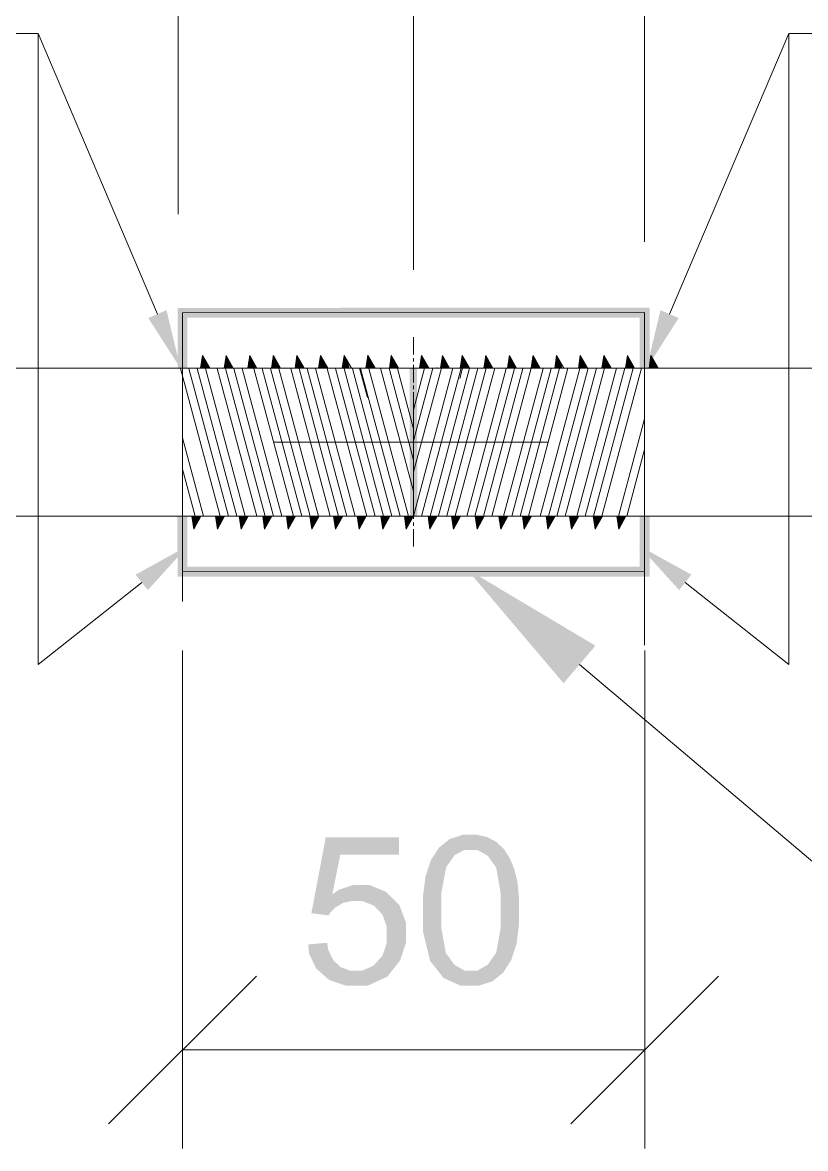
# Model space of a CAD drawing. Header units: millimetres. Extents: x 2 to 579, y 1 to 405.
# Drawn here: x 229.93 to 237.08, y 82.39 to 92.68 of the extents above; entities that cross this region are included whole.
import ezdxf

# ---------------------------------------------------------------- set-up
doc = ezdxf.new("R2010")
doc.units = ezdxf.units.MM
doc.linetypes.add('XKITLINE00', pattern=[0])
doc.layers.add('LinkedObject', color=7, linetype='Continuous', lineweight=0)

# ---------------------------------------------------------------- blocks, each defined once
blk = doc.blocks.new('*A4')
at = {"layer": 'LinkedObject'}
for color, points in [(6, [(231.079, 89.98), (231.245, 90.051), (231.373, 89.519)]), (4, [(235.656, 90.074), (231.436, 89.982), (231.346, 90.072)]), (4, [(231.346, 90.072), (231.436, 89.52), (231.346, 89.52)]), (4, [(231.436, 89.982), (231.436, 89.52), (231.346, 90.072)]), (4, [(235.566, 89.984), (231.436, 89.982), (235.656, 90.074)]), (4, [(235.656, 89.52), (235.566, 89.984), (235.656, 90.074)]), (6, [(235.756, 90.051), (235.922, 89.98), (235.628, 89.518)]), (4, [(235.566, 89.52), (235.566, 89.984), (235.656, 89.52)]), (4, [(233.465, 89.52), (233.535, 88.171), (233.468, 88.17)]), (4, [(233.533, 89.52), (233.535, 88.171), (233.465, 89.52)]), (4, [(231.435, 88.171), (231.436, 87.708), (231.345, 88.17)]), (4, [(231.345, 88.17), (231.436, 87.708), (231.346, 87.618)]), (4, [(235.656, 87.617), (235.566, 88.17), (235.656, 88.17)]), (4, [(235.566, 87.707), (235.566, 88.17), (235.656, 87.617)]), (6, [(231.075, 87.494), (230.963, 87.635), (231.442, 87.9)]), (6, [(236.038, 87.635), (235.926, 87.494), (235.559, 87.9)]), (4, [(231.436, 87.708), (235.566, 87.707), (231.346, 87.618)]), (4, [(231.346, 87.618), (235.566, 87.707), (235.656, 87.617)]), (1, [(235.162, 86.986), (234.871, 86.643), (233.986, 87.687)]), (7, [(232.832, 85.077), (232.568, 84.542), (232.699, 85.235)]), (7, [(233.369, 85.077), (232.699, 85.235), (233.369, 85.235)]), (7, [(232.832, 85.077), (232.699, 85.235), (233.369, 85.077)]), (7, [(233.876, 85.073), (233.733, 85.141), (233.782, 85.18)]), (7, [(233.83, 85.219), (233.967, 85.121), (233.782, 85.18)]), (7, [(233.782, 85.18), (233.967, 85.121), (233.876, 85.073)]), (7, [(233.952, 85.259), (233.967, 85.121), (233.83, 85.219)]), (7, [(234.026, 85.259), (233.967, 85.121), (233.952, 85.259)]), (7, [(233.967, 85.121), (234.026, 85.259), (234.024, 85.121)]), (7, [(234.026, 85.259), (234.082, 85.121), (234.024, 85.121)]), (7, [(234.175, 85.237), (234.026, 85.259), (234.08, 85.259)]), (7, [(234.216, 85.215), (234.026, 85.259), (234.175, 85.237)]), (7, [(234.179, 85.066), (234.026, 85.259), (234.216, 85.215)]), (7, [(234.082, 85.121), (234.026, 85.259), (234.179, 85.066)]), (7, [(234.216, 85.215), (234.218, 85.012), (234.179, 85.066)]), (7, [(234.257, 85.193), (234.218, 85.012), (234.216, 85.215)]), (7, [(234.325, 85.13), (234.218, 85.012), (234.257, 85.193)]), (7, [(232.759, 84.714), (232.568, 84.542), (232.832, 85.077)]), (7, [(233.733, 85.141), (233.842, 85.025), (233.66, 85.028)]), (7, [(233.842, 85.025), (233.733, 85.141), (233.876, 85.073)]), (7, [(234.351, 85.089), (234.218, 85.012), (234.325, 85.13)]), (7, [(234.351, 85.089), (234.256, 84.957), (234.218, 85.012)]), (7, [(234.378, 85.048), (234.256, 84.957), (234.351, 85.089)]), (7, [(233.66, 85.028), (233.842, 85.025), (233.635, 84.955)]), (7, [(233.635, 84.955), (233.842, 85.025), (233.799, 84.963)]), (7, [(234.42, 84.947), (234.256, 84.957), (234.378, 85.048)]), (7, [(233.799, 84.963), (233.586, 84.689), (233.635, 84.955)]), (7, [(233.756, 84.735), (233.586, 84.689), (233.799, 84.963)]), (7, [(233.635, 84.955), (233.586, 84.689), (233.611, 84.882)]), (7, [(234.435, 84.888), (234.295, 84.736), (234.256, 84.957)]), (7, [(234.435, 84.888), (234.256, 84.957), (234.42, 84.947)]), (7, [(234.45, 84.829), (234.295, 84.736), (234.435, 84.888)]), (7, [(232.947, 84.799), (232.759, 84.714), (232.819, 84.756)]), (7, [(232.929, 84.653), (232.759, 84.714), (232.947, 84.799)]), (7, [(232.929, 84.653), (232.947, 84.799), (232.969, 84.653)]), (7, [(232.969, 84.653), (232.947, 84.799), (233.034, 84.653)]), (7, [(233.013, 84.799), (233.034, 84.653), (232.947, 84.799)]), (7, [(233.25, 84.737), (233.013, 84.799), (233.102, 84.799)]), (7, [(233.138, 84.612), (233.013, 84.799), (233.25, 84.737)]), (7, [(233.034, 84.653), (233.013, 84.799), (233.138, 84.612)]), (7, [(234.465, 84.67), (234.295, 84.736), (234.45, 84.829)]), (7, [(232.568, 84.542), (232.759, 84.714), (232.856, 84.635)]), (7, [(232.856, 84.635), (232.759, 84.714), (232.929, 84.653)]), (7, [(233.138, 84.612), (233.25, 84.737), (233.178, 84.571)]), (7, [(233.178, 84.571), (233.25, 84.737), (233.217, 84.53)]), (7, [(233.311, 84.676), (233.217, 84.53), (233.25, 84.737)]), (7, [(233.217, 84.53), (233.311, 84.676), (233.257, 84.418)]), (7, [(233.257, 84.418), (233.311, 84.676), (233.432, 84.457)]), (7, [(233.432, 84.457), (233.311, 84.676), (233.372, 84.615)]), (7, [(233.586, 84.569), (233.756, 84.735), (233.756, 84.569)]), (7, [(233.586, 84.689), (233.756, 84.735), (233.586, 84.569)]), (7, [(234.465, 84.67), (234.295, 84.569), (234.295, 84.736)]), (7, [(234.465, 84.569), (234.295, 84.569), (234.465, 84.67)]), (7, [(232.824, 84.616), (232.568, 84.542), (232.856, 84.635)]), (7, [(232.792, 84.598), (232.568, 84.542), (232.824, 84.616)]), (7, [(232.742, 84.551), (232.568, 84.542), (232.792, 84.598)]), (7, [(233.756, 84.569), (233.586, 84.379), (233.586, 84.569)]), (7, [(233.756, 84.403), (233.586, 84.379), (233.756, 84.569)]), (7, [(234.465, 84.569), (234.295, 84.403), (234.295, 84.569)]), (7, [(234.465, 84.45), (234.295, 84.403), (234.465, 84.569)]), (7, [(232.568, 84.542), (232.742, 84.551), (232.724, 84.522)]), (7, [(233.257, 84.418), (233.432, 84.457), (233.257, 84.347)]), (7, [(233.257, 84.347), (233.432, 84.457), (233.257, 84.272)]), (7, [(233.432, 84.361), (233.257, 84.272), (233.432, 84.457)]), (7, [(233.216, 84.152), (233.432, 84.361), (233.326, 84.044)]), (7, [(233.257, 84.272), (233.432, 84.361), (233.216, 84.152)]), (7, [(233.326, 84.044), (233.432, 84.361), (233.379, 84.111)]), (7, [(233.379, 84.111), (233.432, 84.361), (233.432, 84.27)]), (7, [(233.756, 84.403), (233.72, 84.02), (233.586, 84.379)]), (7, [(233.586, 84.379), (233.72, 84.02), (233.653, 84.104)]), (7, [(233.795, 84.181), (233.72, 84.02), (233.756, 84.403)]), (7, [(234.256, 84.182), (234.465, 84.45), (234.416, 84.185)]), (7, [(234.295, 84.403), (234.465, 84.45), (234.256, 84.182)]), (7, [(234.416, 84.185), (234.465, 84.45), (234.441, 84.259)]), (7, [(232.722, 84.208), (232.539, 84.257), (232.713, 84.272)]), (7, [(232.539, 84.257), (232.672, 83.984), (232.547, 84.172)]), (7, [(232.722, 84.208), (232.672, 83.984), (232.539, 84.257)]), (7, [(232.547, 84.172), (232.672, 83.984), (232.613, 84.035)]), (7, [(232.767, 84.113), (232.672, 83.984), (232.722, 84.208)]), (7, [(233.216, 84.152), (233.326, 84.044), (233.175, 84.107)]), (7, [(233.72, 84.02), (233.795, 84.181), (233.834, 84.127)]), (7, [(234.416, 84.185), (234.217, 84.127), (234.256, 84.182)]), (7, [(234.392, 84.112), (234.217, 84.127), (234.416, 84.185)]), (7, [(232.672, 83.984), (232.767, 84.113), (232.73, 83.932)]), (7, [(232.802, 84.081), (232.73, 83.932), (232.767, 84.113)]), (7, [(232.837, 84.049), (232.73, 83.932), (232.802, 84.081)]), (7, [(232.837, 84.049), (232.972, 83.881), (232.73, 83.932)]), (7, [(232.922, 84.017), (232.972, 83.881), (232.837, 84.049)]), (7, [(232.972, 83.881), (233.326, 84.044), (233.084, 83.881)]), (7, [(233.032, 84.017), (233.326, 84.044), (232.972, 83.881)]), (7, [(233.134, 84.062), (233.326, 84.044), (233.032, 84.017)]), (7, [(233.084, 83.881), (233.326, 84.044), (233.261, 83.962)]), (7, [(233.175, 84.107), (233.326, 84.044), (233.134, 84.062)]), (7, [(233.873, 84.072), (233.72, 84.02), (233.834, 84.127)]), (7, [(233.873, 84.072), (234.026, 83.881), (233.72, 84.02)]), (7, [(233.969, 84.017), (234.026, 83.881), (233.873, 84.072)]), (7, [(234.271, 83.96), (234.083, 84.017), (234.179, 84.072)]), (7, [(234.217, 84.127), (234.319, 83.999), (234.179, 84.072)]), (7, [(234.179, 84.072), (234.319, 83.999), (234.271, 83.96)]), (7, [(234.319, 83.999), (234.217, 84.127), (234.392, 84.112)]), (7, [(232.972, 84.017), (232.972, 83.881), (232.922, 84.017)]), (7, [(233.032, 84.017), (232.972, 83.881), (232.972, 84.017)]), (7, [(233.72, 84.02), (234.026, 83.881), (233.775, 83.95)]), (7, [(233.775, 83.95), (234.026, 83.881), (233.928, 83.881)]), (7, [(234.026, 83.881), (233.969, 84.017), (234.026, 84.017)]), (7, [(234.026, 83.881), (234.083, 84.017), (234.1, 83.881)]), (7, [(234.083, 84.017), (234.026, 83.881), (234.026, 84.017)]), (7, [(234.222, 83.92), (234.083, 84.017), (234.271, 83.96)]), (7, [(234.1, 83.881), (234.083, 84.017), (234.222, 83.92)]), (7, [(232.73, 83.932), (232.972, 83.881), (232.88, 83.881)])]:
    blk.add_hatch(color=color, dxfattribs=at).paths.add_polyline_path(points, flags=17)
at = {"layer": 'LinkedObject', "color": 6, "linetype": 'XKITLINE00', "lineweight": 0}
for p, q in [((231.351, 90.927), (231.351, 99.607)), ((233.501, 90.42), (233.501, 99.607)), ((233.501, 90.704), (233.501, 99.607)), ((235.611, 90.675), (235.611, 99.607)), ((230.073, 92.579), (225.077, 92.579)), ((231.162, 90.015), (230.073, 92.579)), ((230.073, 86.814), (230.073, 92.579)), ((235.839, 90.015), (236.929, 92.578)), ((236.928, 86.813), (236.929, 92.578)), ((236.929, 92.578), (241.924, 92.578)), ((232.228, 88.845), (234.728, 88.845)), ((231.019, 87.564), (230.073, 86.814)), ((235.982, 87.564), (236.928, 86.813)), ((231.392, 86.941), (231.392, 82.393)), ((235.612, 86.942), (235.612, 82.393)), ((232.067, 83.968), (230.717, 82.618)), ((234.937, 82.618), (236.287, 83.968)), ((231.392, 83.293), (235.612, 83.293))]:
    blk.add_line(p, q, dxfattribs=at)
at = {"layer": 'LinkedObject', "color": 7, "linetype": 'XKITLINE00', "lineweight": 0}
for p, q in [((231.351, 90.027), (231.351, 90.027)), ((233.501, 89.804), (233.501, 89.804)), ((235.611, 89.775), (235.611, 89.775)), ((218.935, 89.52), (248.069, 89.52)), ((233.501, 89.52), (233.501, 89.52)), ((248.069, 88.17), (218.935, 88.17)), ((231.392, 87.841), (231.392, 87.841)), ((235.612, 87.842), (235.612, 87.842)), ((235.612, 83.293), (235.612, 83.293))]:
    blk.add_line(p, q, dxfattribs=at)
at = {"layer": 'LinkedObject', "color": 4, "linetype": 'XKITLINE00', "lineweight": 0}
for p, q in [((231.391, 90.027), (235.611, 90.029)), ((231.391, 89.52), (231.391, 90.027)), ((235.611, 89.52), (235.611, 90.029)), ((235.611, 90.029), (235.611, 86.992)), ((231.391, 89.88), (231.391, 87.391)), ((233.501, 89.143), (233.501, 88.17)), ((231.391, 88.17), (231.391, 87.663)), ((235.611, 88.171), (235.611, 87.662)), ((231.391, 87.663), (235.611, 87.662))]:
    blk.add_line(p, q, dxfattribs=at)
at = {"layer": 'LinkedObject', "color": 9, "linetype": 'XKITLINE00', "lineweight": 0}
for p, q in [((233.501, 89.645), (233.501, 89.804)), ((233.501, 89.582), (233.501, 89.613)), ((233.501, 89.395), (233.501, 89.551)), ((233.501, 89.392), (233.501, 89.52)), ((233.501, 89.332), (233.501, 89.363)), ((233.501, 89.33), (233.501, 89.361)), ((233.501, 89.145), (233.501, 89.301)), ((233.501, 89.142), (233.501, 89.299)), ((233.501, 89.082), (233.501, 89.113)), ((233.501, 89.08), (233.501, 89.111)), ((233.501, 88.895), (233.501, 89.051)), ((233.501, 88.892), (233.501, 89.049)), ((233.501, 88.832), (233.501, 88.863)), ((233.501, 88.83), (233.501, 88.861)), ((233.501, 88.645), (233.501, 88.801)), ((233.501, 88.642), (233.501, 88.799)), ((233.501, 88.582), (233.501, 88.613)), ((233.501, 88.58), (233.501, 88.611)), ((233.501, 88.395), (233.501, 88.551)), ((233.501, 88.392), (233.501, 88.549)), ((233.501, 88.332), (233.501, 88.363)), ((233.501, 88.33), (233.501, 88.361)), ((233.501, 88.145), (233.501, 88.301)), ((233.501, 88.17), (233.501, 88.299)), ((233.501, 88.082), (233.501, 88.113)), ((233.501, 87.891), (233.501, 88.051))]:
    blk.add_line(p, q, dxfattribs=at)
at = {"layer": 'LinkedObject', "color": 1, "linetype": 'XKITLINE00', "lineweight": 0}
for p, q in [((231.574, 89.638), (231.557, 89.52)), ((231.569, 89.607), (231.593, 89.52)), ((231.571, 89.615), (231.596, 89.52)), ((231.573, 89.629), (231.602, 89.52)), ((231.64, 89.52), (231.574, 89.638)), ((231.574, 89.636), (231.605, 89.52)), ((231.584, 89.62), (231.611, 89.52)), ((231.59, 89.61), (231.614, 89.52)), ((231.79, 89.638), (231.772, 89.52)), ((231.785, 89.608), (231.809, 89.52)), ((231.786, 89.615), (231.812, 89.52)), ((231.788, 89.629), (231.818, 89.52)), ((231.789, 89.637), (231.821, 89.52)), ((231.855, 89.52), (231.79, 89.638)), ((231.8, 89.62), (231.827, 89.52)), ((231.806, 89.609), (231.83, 89.52)), ((232.005, 89.638), (231.988, 89.52)), ((232.001, 89.608), (232.024, 89.52)), ((232.002, 89.615), (232.027, 89.52)), ((232.004, 89.63), (232.033, 89.52)), ((232.071, 89.52), (232.005, 89.638)), ((232.005, 89.637), (232.036, 89.52)), ((232.016, 89.619), (232.042, 89.52)), ((232.021, 89.609), (232.045, 89.52)), ((232.221, 89.638), (232.203, 89.52)), ((232.216, 89.608), (232.24, 89.52)), ((232.217, 89.615), (232.243, 89.52)), ((232.219, 89.63), (232.249, 89.52)), ((232.22, 89.637), (232.252, 89.52)), ((232.286, 89.52), (232.221, 89.638)), ((232.231, 89.619), (232.258, 89.52)), ((232.237, 89.608), (232.261, 89.52)), ((232.436, 89.638), (232.419, 89.52)), ((232.432, 89.609), (232.456, 89.52)), ((232.433, 89.616), (232.459, 89.52)), ((232.435, 89.63), (232.465, 89.52)), ((232.436, 89.638), (232.468, 89.52)), ((232.502, 89.52), (232.436, 89.638)), ((232.447, 89.618), (232.474, 89.52)), ((232.453, 89.608), (232.477, 89.52)), ((232.652, 89.638), (232.634, 89.52)), ((232.647, 89.609), (232.671, 89.52)), ((232.648, 89.616), (232.674, 89.52)), ((232.651, 89.631), (232.68, 89.52)), ((232.652, 89.638), (232.683, 89.52)), ((232.717, 89.52), (232.652, 89.638)), ((232.663, 89.618), (232.689, 89.52)), ((232.669, 89.607), (232.692, 89.52)), ((232.867, 89.638), (232.85, 89.52)), ((232.863, 89.609), (232.887, 89.52)), ((232.864, 89.616), (232.89, 89.52)), ((232.866, 89.631), (232.896, 89.52)), ((232.867, 89.638), (232.899, 89.52)), ((232.933, 89.52), (232.867, 89.638)), ((232.879, 89.617), (232.905, 89.52)), ((232.885, 89.607), (232.908, 89.52)), ((233.083, 89.638), (233.066, 89.52)), ((233.078, 89.607), (233.101, 89.52)), ((233.079, 89.614), (233.104, 89.52)), ((233.081, 89.628), (233.11, 89.52)), ((233.082, 89.636), (233.113, 89.52)), ((233.149, 89.52), (233.083, 89.638)), ((233.092, 89.621), (233.119, 89.52)), ((233.098, 89.61), (233.122, 89.52)), ((233.298, 89.638), (233.281, 89.52)), ((233.294, 89.607), (233.317, 89.52)), ((233.295, 89.614), (233.32, 89.52)), ((233.297, 89.629), (233.326, 89.52)), ((233.364, 89.52), (233.298, 89.638)), ((233.298, 89.636), (233.329, 89.52)), ((233.308, 89.62), (233.335, 89.52)), ((233.314, 89.61), (233.338, 89.52)), ((233.573, 89.638), (233.556, 89.52)), ((233.568, 89.607), (233.592, 89.52)), ((233.569, 89.615), (233.595, 89.52)), ((233.571, 89.629), (233.601, 89.52)), ((233.639, 89.52), (233.573, 89.638)), ((233.573, 89.636), (233.604, 89.52)), ((233.583, 89.62), (233.61, 89.52)), ((233.589, 89.61), (233.613, 89.52)), ((233.764, 89.638), (233.747, 89.52)), ((233.759, 89.608), (233.783, 89.52)), ((233.761, 89.615), (233.786, 89.52)), ((233.763, 89.629), (233.792, 89.52)), ((233.83, 89.52), (233.764, 89.638)), ((233.764, 89.637), (233.795, 89.52)), ((233.774, 89.62), (233.801, 89.52)), ((233.78, 89.609), (233.804, 89.52)), ((233.945, 89.638), (233.928, 89.52)), ((233.941, 89.608), (233.964, 89.52)), ((233.942, 89.615), (233.967, 89.52)), ((233.944, 89.63), (233.973, 89.52)), ((234.011, 89.52), (233.945, 89.638)), ((233.945, 89.637), (233.976, 89.52)), ((233.956, 89.619), (233.982, 89.52)), ((233.961, 89.609), (233.985, 89.52)), ((234.161, 89.638), (234.143, 89.52)), ((234.156, 89.608), (234.18, 89.52)), ((234.157, 89.615), (234.183, 89.52)), ((234.159, 89.63), (234.189, 89.52)), ((234.16, 89.637), (234.192, 89.52)), ((234.226, 89.52), (234.161, 89.638)), ((234.171, 89.619), (234.198, 89.52)), ((234.177, 89.608), (234.201, 89.52)), ((234.376, 89.638), (234.359, 89.52)), ((234.372, 89.609), (234.396, 89.52)), ((234.373, 89.616), (234.399, 89.52)), ((234.375, 89.63), (234.405, 89.52)), ((234.442, 89.52), (234.376, 89.638)), ((234.376, 89.637), (234.408, 89.52)), ((234.387, 89.618), (234.413, 89.52)), ((234.393, 89.608), (234.416, 89.52)), ((234.592, 89.638), (234.574, 89.52)), ((234.587, 89.609), (234.611, 89.52)), ((234.588, 89.616), (234.614, 89.52)), ((234.591, 89.631), (234.62, 89.52)), ((234.592, 89.638), (234.623, 89.52)), ((234.657, 89.52), (234.592, 89.638)), ((234.603, 89.618), (234.629, 89.52)), ((234.609, 89.607), (234.632, 89.52)), ((234.807, 89.638), (234.79, 89.52)), ((234.803, 89.609), (234.827, 89.52)), ((234.804, 89.616), (234.83, 89.52)), ((234.806, 89.631), (234.836, 89.52)), ((234.807, 89.638), (234.839, 89.52)), ((234.873, 89.52), (234.807, 89.638)), ((234.819, 89.617), (234.845, 89.52)), ((234.825, 89.607), (234.848, 89.52)), ((235.023, 89.638), (235.006, 89.52)), ((235.018, 89.607), (235.041, 89.52)), ((235.019, 89.614), (235.044, 89.52)), ((235.021, 89.628), (235.05, 89.52)), ((235.022, 89.636), (235.053, 89.52)), ((235.089, 89.52), (235.023, 89.638)), ((235.032, 89.621), (235.059, 89.52)), ((235.038, 89.611), (235.062, 89.52)), ((235.238, 89.638), (235.221, 89.52)), ((235.234, 89.607), (235.257, 89.52)), ((235.235, 89.614), (235.26, 89.52)), ((235.237, 89.629), (235.266, 89.52)), ((235.304, 89.52), (235.238, 89.638)), ((235.238, 89.636), (235.269, 89.52)), ((235.248, 89.62), (235.275, 89.52)), ((235.254, 89.61), (235.278, 89.52)), ((235.454, 89.638), (235.437, 89.52)), ((235.449, 89.607), (235.473, 89.52)), ((235.45, 89.615), (235.476, 89.52)), ((235.453, 89.629), (235.482, 89.52)), ((235.52, 89.52), (235.454, 89.638)), ((235.454, 89.636), (235.485, 89.52)), ((235.464, 89.62), (235.491, 89.52)), ((235.47, 89.61), (235.494, 89.52)), ((235.669, 89.638), (235.652, 89.52)), ((235.665, 89.608), (235.688, 89.52)), ((235.666, 89.615), (235.691, 89.52)), ((235.668, 89.629), (235.697, 89.52)), ((235.735, 89.52), (235.669, 89.638)), ((235.669, 89.637), (235.7, 89.52)), ((235.68, 89.62), (235.706, 89.52)), ((235.686, 89.609), (235.709, 89.52)), ((231.373, 89.519), (231.735, 88.169)), ((231.449, 89.519), (231.811, 88.169)), ((231.526, 89.518), (231.887, 88.169)), ((231.557, 89.52), (231.557, 89.52)), ((231.558, 89.528), (231.56, 89.52)), ((231.56, 89.542), (231.566, 89.52)), ((231.561, 89.549), (231.569, 89.52)), ((231.563, 89.564), (231.575, 89.52)), ((231.564, 89.571), (231.578, 89.52)), ((231.566, 89.586), (231.584, 89.52)), ((231.567, 89.593), (231.587, 89.52)), ((231.601, 89.589), (231.62, 89.52)), ((231.602, 89.518), (231.963, 88.169)), ((231.607, 89.579), (231.623, 89.52)), ((231.619, 89.558), (231.629, 89.52)), ((231.624, 89.547), (231.632, 89.52)), ((231.636, 89.527), (231.638, 89.52)), ((231.708, 89.519), (232.07, 88.169)), ((231.772, 89.521), (231.773, 89.52)), ((231.773, 89.528), (231.776, 89.52)), ((231.776, 89.542), (231.782, 89.52)), ((231.777, 89.55), (231.785, 89.52)), ((231.779, 89.564), (231.791, 89.52)), ((231.78, 89.571), (231.794, 89.52)), ((231.782, 89.586), (231.8, 89.52)), ((231.783, 89.593), (231.803, 89.52)), ((231.785, 89.518), (232.146, 88.169)), ((231.817, 89.588), (231.835, 89.52)), ((231.823, 89.578), (231.838, 89.52)), ((231.834, 89.557), (231.844, 89.52)), ((231.84, 89.547), (231.847, 89.52)), ((231.852, 89.526), (231.853, 89.52)), ((231.861, 89.518), (232.222, 88.169)), ((231.937, 89.518), (232.298, 88.168)), ((231.988, 89.521), (231.988, 89.52)), ((231.989, 89.528), (231.991, 89.52)), ((231.991, 89.543), (231.997, 89.52)), ((231.992, 89.55), (232, 89.52)), ((231.994, 89.564), (232.006, 89.52)), ((231.995, 89.572), (232.009, 89.52)), ((231.997, 89.586), (232.015, 89.52)), ((231.999, 89.593), (232.018, 89.52)), ((232.033, 89.588), (232.051, 89.52)), ((232.039, 89.578), (232.054, 89.52)), ((232.044, 89.518), (232.405, 88.169)), ((232.05, 89.557), (232.06, 89.52)), ((232.056, 89.547), (232.063, 89.52)), ((232.068, 89.526), (232.069, 89.52)), ((232.12, 89.518), (232.481, 88.169)), ((232.196, 89.518), (232.557, 88.168)), ((232.204, 89.521), (232.204, 89.52)), ((232.205, 89.529), (232.207, 89.52)), ((232.207, 89.543), (232.213, 89.52)), ((232.208, 89.55), (232.216, 89.52)), ((232.21, 89.565), (232.222, 89.52)), ((232.211, 89.572), (232.225, 89.52)), ((232.213, 89.587), (232.231, 89.52)), ((232.214, 89.594), (232.234, 89.52)), ((232.249, 89.588), (232.267, 89.52)), ((232.255, 89.577), (232.27, 89.52)), ((232.266, 89.557), (232.276, 89.52)), ((232.272, 89.546), (232.279, 89.52)), ((232.272, 89.518), (232.634, 88.168)), ((232.283, 89.525), (232.285, 89.52)), ((232.379, 89.518), (232.74, 88.169)), ((232.419, 89.522), (232.42, 89.52)), ((232.42, 89.529), (232.423, 89.52)), ((232.422, 89.543), (232.429, 89.52)), ((232.423, 89.551), (232.432, 89.52)), ((232.426, 89.565), (232.438, 89.52)), ((232.427, 89.572), (232.441, 89.52)), ((232.429, 89.587), (232.447, 89.52)), ((232.43, 89.594), (232.45, 89.52)), ((232.455, 89.518), (232.816, 88.168)), ((232.465, 89.587), (232.483, 89.52)), ((232.47, 89.577), (232.486, 89.52)), ((232.482, 89.556), (232.492, 89.52)), ((232.488, 89.546), (232.495, 89.52)), ((232.499, 89.525), (232.501, 89.52)), ((232.531, 89.518), (232.893, 88.168)), ((232.607, 89.517), (232.969, 88.168)), ((232.635, 89.522), (232.635, 89.52)), ((232.636, 89.529), (232.638, 89.52)), ((232.638, 89.544), (232.644, 89.52)), ((232.639, 89.551), (232.647, 89.52)), ((232.641, 89.565), (232.653, 89.52)), ((232.642, 89.573), (232.656, 89.52)), ((232.644, 89.587), (232.662, 89.52)), ((232.645, 89.594), (232.665, 89.52)), ((232.68, 89.587), (232.698, 89.52)), ((232.686, 89.576), (232.701, 89.52)), ((232.698, 89.556), (232.707, 89.52)), ((232.703, 89.545), (232.71, 89.52)), ((232.713, 89.519), (233.075, 88.17)), ((232.715, 89.525), (232.716, 89.52)), ((232.789, 89.519), (233.151, 88.169)), ((232.85, 89.522), (232.851, 89.52)), ((232.851, 89.53), (232.854, 89.52)), ((232.854, 89.544), (232.86, 89.52)), ((232.855, 89.551), (232.863, 89.52)), ((232.857, 89.566), (232.869, 89.52)), ((232.858, 89.573), (232.872, 89.52)), ((232.86, 89.587), (232.878, 89.52)), ((232.861, 89.595), (232.881, 89.52)), ((232.866, 89.519), (233.227, 88.169)), ((232.896, 89.586), (232.914, 89.52)), ((232.942, 89.519), (233.303, 88.169)), ((233.008, 89.52), (233.079, 89.252)), ((233.018, 89.518), (233.38, 88.169)), ((233.067, 89.527), (233.069, 89.52)), ((233.069, 89.542), (233.075, 89.52)), ((233.07, 89.549), (233.078, 89.52)), ((233.072, 89.563), (233.083, 89.52)), ((233.073, 89.57), (233.086, 89.52)), ((233.075, 89.585), (233.092, 89.52)), ((233.076, 89.592), (233.095, 89.52)), ((233.094, 89.518), (233.456, 88.169)), ((233.11, 89.59), (233.128, 89.52)), ((233.116, 89.579), (233.131, 89.52)), ((233.127, 89.559), (233.137, 89.52)), ((233.133, 89.548), (233.14, 89.52)), ((233.144, 89.528), (233.146, 89.52)), ((233.2, 89.52), (233.501, 88.398)), ((233.277, 89.52), (233.501, 88.682)), ((233.281, 89.52), (233.281, 89.52)), ((233.282, 89.527), (233.284, 89.52)), ((233.284, 89.542), (233.29, 89.52)), ((233.285, 89.549), (233.293, 89.52)), ((233.288, 89.564), (233.299, 89.52)), ((233.289, 89.571), (233.302, 89.52)), ((233.291, 89.585), (233.308, 89.52)), ((233.292, 89.592), (233.311, 89.52)), ((233.326, 89.589), (233.344, 89.52)), ((233.331, 89.579), (233.347, 89.52)), ((233.343, 89.558), (233.353, 89.52)), ((233.349, 89.548), (233.356, 89.52)), ((233.353, 89.519), (233.501, 88.966)), ((233.36, 89.527), (233.362, 89.52)), ((233.497, 89.52), (233.497, 89.52)), ((233.861, 89.52), (233.499, 88.17)), ((233.5, 89.52), (233.5, 89.52)), ((233.755, 89.521), (233.501, 88.575)), ((233.678, 89.521), (233.501, 88.859)), ((233.602, 89.521), (233.501, 89.142)), ((233.558, 89.542), (233.564, 89.52)), ((233.56, 89.549), (233.568, 89.52)), ((233.562, 89.564), (233.574, 89.52)), ((233.563, 89.571), (233.577, 89.52)), ((233.564, 89.547), (233.572, 89.52)), ((233.565, 89.586), (233.583, 89.52)), ((233.566, 89.593), (233.586, 89.52)), ((233.937, 89.52), (233.575, 88.17)), ((233.576, 89.527), (233.578, 89.52)), ((233.6, 89.589), (233.619, 89.52)), ((233.606, 89.579), (233.622, 89.52)), ((233.618, 89.558), (233.628, 89.52)), ((234.013, 89.52), (233.652, 88.17)), ((233.712, 89.521), (233.713, 89.52)), ((233.713, 89.528), (233.716, 89.52)), ((234.089, 89.52), (233.728, 88.171)), ((233.75, 89.542), (233.756, 89.52)), ((233.751, 89.55), (233.759, 89.52)), ((233.753, 89.564), (233.765, 89.52)), ((233.754, 89.571), (233.768, 89.52)), ((233.756, 89.586), (233.774, 89.52)), ((233.757, 89.593), (233.777, 89.52)), ((233.792, 89.588), (233.81, 89.52)), ((233.792, 89.526), (233.793, 89.52)), ((233.797, 89.578), (233.813, 89.52)), ((234.165, 89.52), (233.804, 88.171)), ((233.809, 89.557), (233.819, 89.52)), ((233.815, 89.547), (233.822, 89.52)), ((234.242, 89.521), (233.88, 88.171)), ((233.948, 89.52), (233.923, 89.426)), ((233.928, 89.521), (233.928, 89.52)), ((233.929, 89.528), (233.931, 89.52)), ((233.931, 89.543), (233.937, 89.52)), ((233.932, 89.55), (233.94, 89.52)), ((233.934, 89.564), (233.946, 89.52)), ((233.935, 89.572), (233.949, 89.52)), ((233.937, 89.586), (233.955, 89.52)), ((233.939, 89.593), (233.958, 89.52)), ((233.973, 89.588), (233.991, 89.52)), ((233.979, 89.578), (233.994, 89.52)), ((234.348, 89.519), (233.986, 88.169)), ((233.99, 89.557), (234, 89.52)), ((233.996, 89.547), (234.003, 89.52)), ((234.008, 89.526), (234.009, 89.52)), ((234.424, 89.519), (234.062, 88.17)), ((234.5, 89.519), (234.139, 88.17)), ((234.144, 89.521), (234.144, 89.52)), ((234.145, 89.529), (234.147, 89.52)), ((234.147, 89.543), (234.153, 89.52)), ((234.148, 89.55), (234.156, 89.52)), ((234.15, 89.565), (234.162, 89.52)), ((234.151, 89.572), (234.165, 89.52)), ((234.153, 89.586), (234.171, 89.52)), ((234.154, 89.594), (234.174, 89.52)), ((234.189, 89.588), (234.207, 89.52)), ((234.194, 89.577), (234.21, 89.52)), ((234.206, 89.556), (234.216, 89.52)), ((234.212, 89.546), (234.219, 89.52)), ((234.576, 89.52), (234.215, 88.17)), ((234.223, 89.525), (234.225, 89.52)), ((234.683, 89.519), (234.321, 88.17)), ((234.359, 89.522), (234.36, 89.52)), ((234.36, 89.529), (234.363, 89.52)), ((234.362, 89.543), (234.369, 89.52)), ((234.363, 89.551), (234.372, 89.52)), ((234.365, 89.565), (234.378, 89.52)), ((234.367, 89.572), (234.381, 89.52)), ((234.369, 89.587), (234.387, 89.52)), ((234.37, 89.594), (234.39, 89.52)), ((234.759, 89.519), (234.397, 88.17)), ((234.404, 89.587), (234.422, 89.52)), ((234.41, 89.577), (234.425, 89.52)), ((234.422, 89.556), (234.431, 89.52)), ((234.428, 89.546), (234.434, 89.52)), ((234.439, 89.525), (234.44, 89.52)), ((234.835, 89.52), (234.474, 88.17)), ((234.911, 89.52), (234.55, 88.17)), ((234.575, 89.522), (234.575, 89.52)), ((234.576, 89.529), (234.578, 89.52)), ((234.578, 89.544), (234.584, 89.52)), ((234.579, 89.551), (234.587, 89.52)), ((234.581, 89.565), (234.593, 89.52)), ((234.582, 89.573), (234.596, 89.52)), ((234.584, 89.587), (234.602, 89.52)), ((234.585, 89.594), (234.605, 89.52)), ((234.62, 89.587), (234.638, 89.52)), ((234.626, 89.576), (234.641, 89.52)), ((234.638, 89.556), (234.647, 89.52)), ((234.643, 89.545), (234.65, 89.52)), ((234.655, 89.525), (234.656, 89.52)), ((235.018, 89.519), (234.656, 88.17)), ((234.79, 89.522), (234.791, 89.52)), ((234.791, 89.529), (234.794, 89.52)), ((234.793, 89.544), (234.8, 89.52)), ((234.795, 89.551), (234.803, 89.52)), ((234.797, 89.566), (234.809, 89.52)), ((234.798, 89.573), (234.812, 89.52)), ((234.8, 89.587), (234.818, 89.52)), ((234.801, 89.595), (234.821, 89.52)), ((235.17, 89.52), (234.809, 88.17)), ((234.836, 89.586), (234.854, 89.52)), ((235.246, 89.52), (234.885, 88.17)), ((235.353, 89.52), (234.992, 88.17)), ((235.007, 89.527), (235.008, 89.52)), ((235.009, 89.542), (235.014, 89.52)), ((235.01, 89.549), (235.017, 89.52)), ((235.012, 89.563), (235.023, 89.52)), ((235.013, 89.57), (235.026, 89.52)), ((235.015, 89.585), (235.032, 89.52)), ((235.016, 89.592), (235.035, 89.52)), ((235.05, 89.59), (235.068, 89.52)), ((235.055, 89.579), (235.071, 89.52)), ((235.067, 89.559), (235.077, 89.52)), ((235.429, 89.52), (235.068, 88.17)), ((235.073, 89.548), (235.08, 89.52)), ((235.084, 89.528), (235.086, 89.52)), ((235.505, 89.52), (235.144, 88.17)), ((235.582, 89.52), (235.22, 88.17)), ((235.221, 89.52), (235.221, 89.52)), ((235.222, 89.527), (235.224, 89.52)), ((235.224, 89.542), (235.23, 89.52)), ((235.225, 89.549), (235.233, 89.52)), ((235.227, 89.564), (235.239, 89.52)), ((235.229, 89.571), (235.242, 89.52)), ((235.231, 89.585), (235.248, 89.52)), ((235.232, 89.593), (235.251, 89.52)), ((235.265, 89.589), (235.284, 89.52)), ((235.271, 89.579), (235.287, 89.52)), ((235.283, 89.558), (235.293, 89.52)), ((235.289, 89.548), (235.296, 89.52)), ((235.3, 89.527), (235.302, 89.52)), ((235.437, 89.52), (235.437, 89.52)), ((235.438, 89.528), (235.44, 89.52)), ((235.44, 89.542), (235.446, 89.52)), ((235.441, 89.549), (235.449, 89.52)), ((235.443, 89.564), (235.455, 89.52)), ((235.444, 89.571), (235.458, 89.52)), ((235.446, 89.586), (235.464, 89.52)), ((235.447, 89.593), (235.467, 89.52)), ((235.481, 89.589), (235.5, 89.52)), ((235.487, 89.579), (235.503, 89.52)), ((235.499, 89.558), (235.509, 89.52)), ((235.504, 89.547), (235.512, 89.52)), ((235.516, 89.527), (235.518, 89.52)), ((235.652, 89.521), (235.652, 89.52)), ((235.653, 89.528), (235.655, 89.52)), ((235.655, 89.542), (235.661, 89.52)), ((235.657, 89.55), (235.664, 89.52)), ((235.659, 89.564), (235.67, 89.52)), ((235.66, 89.571), (235.673, 89.52)), ((235.662, 89.586), (235.679, 89.52)), ((235.663, 89.593), (235.682, 89.52)), ((235.697, 89.588), (235.715, 89.52)), ((235.703, 89.578), (235.718, 89.52)), ((235.714, 89.557), (235.724, 89.52)), ((235.72, 89.547), (235.727, 89.52)), ((235.732, 89.526), (235.733, 89.52)), ((235.611, 89.06), (235.372, 88.17)), ((231.391, 88.884), (231.583, 88.169)), ((235.611, 88.777), (235.448, 88.17)), ((231.391, 88.6), (231.507, 88.169)), ((231.495, 88.052), (231.477, 88.17)), ((231.479, 88.17), (231.505, 88.072)), ((231.482, 88.17), (231.507, 88.075)), ((231.488, 88.17), (231.511, 88.082)), ((231.491, 88.17), (231.513, 88.086)), ((231.56, 88.17), (231.495, 88.052)), ((231.497, 88.17), (231.517, 88.093)), ((231.5, 88.17), (231.519, 88.097)), ((231.506, 88.17), (231.523, 88.104)), ((231.509, 88.17), (231.525, 88.108)), ((231.515, 88.17), (231.53, 88.115)), ((231.518, 88.17), (231.532, 88.119)), ((231.524, 88.17), (231.536, 88.126)), ((231.527, 88.17), (231.538, 88.13)), ((231.533, 88.17), (231.542, 88.137)), ((231.536, 88.17), (231.544, 88.141)), ((231.542, 88.17), (231.548, 88.148)), ((231.545, 88.17), (231.55, 88.151)), ((231.551, 88.17), (231.554, 88.159)), ((231.554, 88.17), (231.556, 88.162)), ((231.56, 88.17), (231.56, 88.17)), ((231.71, 88.052), (231.693, 88.17)), ((231.694, 88.17), (231.721, 88.072)), ((231.697, 88.17), (231.723, 88.075)), ((231.703, 88.17), (231.727, 88.083)), ((231.706, 88.17), (231.729, 88.086)), ((231.776, 88.17), (231.71, 88.052)), ((231.712, 88.17), (231.733, 88.094)), ((231.715, 88.17), (231.735, 88.097)), ((231.721, 88.17), (231.739, 88.104)), ((231.724, 88.17), (231.741, 88.108)), ((231.73, 88.17), (231.745, 88.115)), ((231.733, 88.17), (231.747, 88.119)), ((231.739, 88.17), (231.751, 88.126)), ((231.742, 88.17), (231.753, 88.13)), ((231.748, 88.17), (231.757, 88.137)), ((231.751, 88.17), (231.759, 88.141)), ((231.757, 88.17), (231.763, 88.148)), ((231.76, 88.17), (231.765, 88.152)), ((231.766, 88.17), (231.769, 88.159)), ((231.769, 88.17), (231.771, 88.162)), ((231.775, 88.17), (231.775, 88.17)), ((231.926, 88.052), (231.908, 88.17)), ((231.91, 88.17), (231.937, 88.072)), ((231.913, 88.17), (231.939, 88.076)), ((231.919, 88.17), (231.943, 88.083)), ((231.922, 88.17), (231.945, 88.086)), ((231.991, 88.17), (231.926, 88.052)), ((231.928, 88.17), (231.949, 88.094)), ((231.931, 88.17), (231.951, 88.097)), ((231.937, 88.17), (231.955, 88.105)), ((231.94, 88.17), (231.957, 88.108)), ((231.946, 88.17), (231.961, 88.115)), ((231.949, 88.17), (231.963, 88.119)), ((231.955, 88.17), (231.967, 88.126)), ((231.958, 88.17), (231.969, 88.13)), ((231.964, 88.17), (231.973, 88.137)), ((231.967, 88.17), (231.975, 88.141)), ((231.973, 88.17), (231.979, 88.148)), ((231.976, 88.17), (231.981, 88.152)), ((231.982, 88.17), (231.985, 88.159)), ((231.985, 88.17), (231.987, 88.163)), ((231.991, 88.17), (231.991, 88.17)), ((232.141, 88.052), (232.124, 88.17)), ((232.126, 88.17), (232.152, 88.072)), ((232.129, 88.17), (232.154, 88.076)), ((232.135, 88.17), (232.158, 88.083)), ((232.138, 88.17), (232.16, 88.087)), ((232.207, 88.17), (232.141, 88.052)), ((232.144, 88.17), (232.164, 88.094)), ((232.147, 88.17), (232.166, 88.097)), ((232.153, 88.17), (232.17, 88.105)), ((232.156, 88.17), (232.172, 88.108)), ((232.162, 88.17), (232.176, 88.116)), ((232.165, 88.17), (232.178, 88.119)), ((232.171, 88.17), (232.182, 88.127)), ((232.174, 88.17), (232.185, 88.13)), ((232.18, 88.17), (232.189, 88.137)), ((232.183, 88.17), (232.191, 88.141)), ((232.189, 88.17), (232.195, 88.148)), ((232.192, 88.17), (232.197, 88.152)), ((232.198, 88.17), (232.201, 88.159)), ((232.201, 88.17), (232.203, 88.163)), ((232.207, 88.17), (232.207, 88.17)), ((232.357, 88.052), (232.34, 88.17)), ((232.341, 88.17), (232.368, 88.072)), ((232.344, 88.17), (232.37, 88.076)), ((232.35, 88.17), (232.374, 88.083)), ((232.353, 88.17), (232.376, 88.087)), ((232.423, 88.17), (232.357, 88.052)), ((232.359, 88.17), (232.38, 88.094)), ((232.362, 88.17), (232.382, 88.098)), ((232.368, 88.17), (232.386, 88.105)), ((232.371, 88.17), (232.388, 88.109)), ((232.377, 88.17), (232.392, 88.116)), ((232.38, 88.17), (232.394, 88.119)), ((232.386, 88.17), (232.398, 88.127)), ((232.389, 88.17), (232.4, 88.13)), ((232.395, 88.17), (232.404, 88.138)), ((232.398, 88.17), (232.406, 88.141)), ((232.404, 88.17), (232.41, 88.148)), ((232.407, 88.17), (232.412, 88.152)), ((232.413, 88.17), (232.416, 88.159)), ((232.416, 88.17), (232.418, 88.163)), ((232.422, 88.17), (232.422, 88.17)), ((232.572, 88.052), (232.555, 88.17)), ((232.557, 88.17), (232.583, 88.072)), ((232.56, 88.17), (232.585, 88.076)), ((232.566, 88.17), (232.589, 88.083)), ((232.569, 88.17), (232.591, 88.087)), ((232.638, 88.17), (232.572, 88.052)), ((232.575, 88.17), (232.596, 88.094)), ((232.578, 88.17), (232.598, 88.098)), ((232.584, 88.17), (232.602, 88.105)), ((232.587, 88.17), (232.604, 88.109)), ((232.593, 88.17), (232.608, 88.116)), ((232.596, 88.17), (232.61, 88.12)), ((232.602, 88.17), (232.614, 88.127)), ((232.605, 88.17), (232.616, 88.13)), ((232.611, 88.17), (232.62, 88.138)), ((232.614, 88.17), (232.622, 88.141)), ((232.62, 88.17), (232.626, 88.149)), ((232.623, 88.17), (232.628, 88.152)), ((232.629, 88.17), (232.632, 88.159)), ((232.632, 88.17), (232.634, 88.163)), ((232.638, 88.17), (232.638, 88.17)), ((232.788, 88.052), (232.771, 88.17)), ((232.773, 88.17), (232.799, 88.073)), ((232.776, 88.17), (232.801, 88.076)), ((232.782, 88.17), (232.805, 88.083)), ((232.785, 88.17), (232.807, 88.087)), ((232.854, 88.17), (232.788, 88.052)), ((232.791, 88.17), (232.811, 88.094)), ((232.794, 88.17), (232.813, 88.098)), ((232.8, 88.17), (232.817, 88.105)), ((232.803, 88.17), (232.819, 88.109)), ((232.809, 88.17), (232.823, 88.116)), ((232.812, 88.17), (232.825, 88.12)), ((232.818, 88.17), (232.829, 88.127)), ((232.821, 88.17), (232.831, 88.131)), ((232.827, 88.17), (232.835, 88.138)), ((232.83, 88.17), (232.837, 88.141)), ((232.836, 88.17), (232.842, 88.149)), ((232.839, 88.17), (232.844, 88.152)), ((232.845, 88.17), (232.848, 88.16)), ((232.848, 88.17), (232.85, 88.163)), ((233.003, 88.052), (232.986, 88.17)), ((232.987, 88.17), (233.014, 88.071)), ((232.99, 88.17), (233.016, 88.075)), ((232.996, 88.17), (233.02, 88.082)), ((232.999, 88.17), (233.022, 88.086)), ((233.069, 88.17), (233.003, 88.052)), ((233.005, 88.17), (233.026, 88.093)), ((233.008, 88.17), (233.028, 88.097)), ((233.014, 88.17), (233.032, 88.104)), ((233.017, 88.17), (233.034, 88.108)), ((233.023, 88.17), (233.038, 88.115)), ((233.026, 88.17), (233.04, 88.118)), ((233.032, 88.17), (233.044, 88.126)), ((233.035, 88.17), (233.046, 88.129)), ((233.041, 88.17), (233.05, 88.137)), ((233.044, 88.17), (233.052, 88.14)), ((233.05, 88.17), (233.056, 88.147)), ((233.053, 88.17), (233.058, 88.151)), ((233.059, 88.17), (233.062, 88.158)), ((233.062, 88.17), (233.064, 88.162)), ((233.068, 88.17), (233.069, 88.169)), ((233.219, 88.052), (233.202, 88.17)), ((233.203, 88.17), (233.23, 88.071)), ((233.206, 88.17), (233.232, 88.075)), ((233.212, 88.17), (233.236, 88.082)), ((233.215, 88.17), (233.238, 88.086)), ((233.285, 88.17), (233.219, 88.052)), ((233.221, 88.17), (233.242, 88.093)), ((233.224, 88.17), (233.244, 88.097)), ((233.23, 88.17), (233.248, 88.104)), ((233.233, 88.17), (233.25, 88.108)), ((233.239, 88.17), (233.254, 88.115)), ((233.242, 88.17), (233.256, 88.119)), ((233.248, 88.17), (233.26, 88.126)), ((233.251, 88.17), (233.262, 88.129)), ((233.257, 88.17), (233.266, 88.137)), ((233.26, 88.17), (233.268, 88.14)), ((233.266, 88.17), (233.272, 88.148)), ((233.269, 88.17), (233.274, 88.151)), ((233.275, 88.17), (233.278, 88.159)), ((233.278, 88.17), (233.28, 88.162)), ((233.284, 88.17), (233.284, 88.169)), ((233.434, 88.052), (233.417, 88.17)), ((233.419, 88.17), (233.445, 88.072)), ((233.422, 88.17), (233.447, 88.075)), ((233.428, 88.17), (233.451, 88.082)), ((233.431, 88.17), (233.453, 88.086)), ((233.5, 88.17), (233.434, 88.052)), ((233.437, 88.17), (233.457, 88.093)), ((233.44, 88.17), (233.459, 88.097)), ((233.446, 88.17), (233.463, 88.104)), ((233.449, 88.17), (233.465, 88.108)), ((233.455, 88.17), (233.469, 88.115)), ((233.458, 88.17), (233.471, 88.119)), ((233.464, 88.17), (233.476, 88.126)), ((233.467, 88.17), (233.478, 88.13)), ((233.473, 88.17), (233.482, 88.137)), ((233.476, 88.17), (233.484, 88.141)), ((233.482, 88.17), (233.488, 88.148)), ((233.485, 88.17), (233.49, 88.151)), ((233.491, 88.17), (233.494, 88.159)), ((233.494, 88.17), (233.496, 88.162)), ((233.5, 88.17), (233.5, 88.17)), ((233.65, 88.052), (233.633, 88.17)), ((233.634, 88.17), (233.661, 88.072)), ((233.637, 88.17), (233.663, 88.075)), ((233.643, 88.17), (233.667, 88.083)), ((233.646, 88.17), (233.669, 88.086)), ((233.716, 88.17), (233.65, 88.052)), ((233.652, 88.17), (233.673, 88.093)), ((233.655, 88.17), (233.675, 88.097)), ((233.661, 88.17), (233.679, 88.104)), ((233.664, 88.17), (233.681, 88.108)), ((233.67, 88.17), (233.685, 88.115)), ((233.673, 88.17), (233.687, 88.119)), ((233.679, 88.17), (233.691, 88.126)), ((233.682, 88.17), (233.693, 88.13)), ((233.688, 88.17), (233.697, 88.137)), ((233.691, 88.17), (233.699, 88.141)), ((233.697, 88.17), (233.703, 88.148)), ((233.7, 88.17), (233.705, 88.152)), ((233.706, 88.17), (233.709, 88.159)), ((233.709, 88.17), (233.711, 88.162)), ((233.715, 88.17), (233.715, 88.17)), ((233.866, 88.052), (233.848, 88.17)), ((233.85, 88.17), (233.876, 88.072)), ((233.853, 88.17), (233.878, 88.075)), ((233.859, 88.17), (233.883, 88.083)), ((233.862, 88.17), (233.885, 88.086)), ((233.931, 88.17), (233.866, 88.052)), ((233.868, 88.17), (233.889, 88.094)), ((233.871, 88.17), (233.891, 88.097)), ((233.877, 88.17), (233.895, 88.105)), ((233.88, 88.17), (233.897, 88.108)), ((233.886, 88.17), (233.901, 88.115)), ((233.889, 88.17), (233.903, 88.119)), ((233.895, 88.17), (233.907, 88.126)), ((233.898, 88.17), (233.909, 88.13)), ((233.904, 88.17), (233.913, 88.137)), ((233.907, 88.17), (233.915, 88.141)), ((233.913, 88.17), (233.919, 88.148)), ((233.916, 88.17), (233.921, 88.152)), ((233.922, 88.17), (233.925, 88.159)), ((233.925, 88.17), (233.927, 88.163)), ((233.931, 88.17), (233.931, 88.17)), ((234.081, 88.052), (234.064, 88.17)), ((234.066, 88.17), (234.092, 88.072)), ((234.069, 88.17), (234.094, 88.076)), ((234.075, 88.17), (234.098, 88.083)), ((234.078, 88.17), (234.1, 88.087)), ((234.147, 88.17), (234.081, 88.052)), ((234.084, 88.17), (234.104, 88.094)), ((234.087, 88.17), (234.106, 88.097)), ((234.093, 88.17), (234.11, 88.105)), ((234.096, 88.17), (234.112, 88.108)), ((234.102, 88.17), (234.116, 88.116)), ((234.105, 88.17), (234.118, 88.119)), ((234.111, 88.17), (234.122, 88.126)), ((234.114, 88.17), (234.124, 88.13)), ((234.12, 88.17), (234.129, 88.137)), ((234.123, 88.17), (234.131, 88.141)), ((234.129, 88.17), (234.135, 88.148)), ((234.132, 88.17), (234.137, 88.152)), ((234.138, 88.17), (234.141, 88.159)), ((234.141, 88.17), (234.143, 88.163)), ((234.147, 88.17), (234.147, 88.17)), ((234.297, 88.052), (234.279, 88.17)), ((234.281, 88.17), (234.308, 88.072)), ((234.284, 88.17), (234.31, 88.076)), ((234.29, 88.17), (234.314, 88.083)), ((234.293, 88.17), (234.316, 88.087)), ((234.362, 88.17), (234.297, 88.052)), ((234.299, 88.17), (234.32, 88.094)), ((234.302, 88.17), (234.322, 88.098)), ((234.308, 88.17), (234.326, 88.105)), ((234.311, 88.17), (234.328, 88.108)), ((234.317, 88.17), (234.332, 88.116)), ((234.32, 88.17), (234.334, 88.119)), ((234.326, 88.17), (234.338, 88.127)), ((234.329, 88.17), (234.34, 88.13)), ((234.335, 88.17), (234.344, 88.138)), ((234.338, 88.17), (234.346, 88.141)), ((234.344, 88.17), (234.35, 88.148)), ((234.347, 88.17), (234.352, 88.152)), ((234.353, 88.17), (234.356, 88.159)), ((234.356, 88.17), (234.358, 88.163)), ((234.362, 88.17), (234.362, 88.17)), ((234.512, 88.052), (234.495, 88.17)), ((234.497, 88.17), (234.523, 88.072)), ((234.5, 88.17), (234.525, 88.076)), ((234.506, 88.17), (234.529, 88.083)), ((234.509, 88.17), (234.531, 88.087)), ((234.578, 88.17), (234.512, 88.052)), ((234.515, 88.17), (234.535, 88.094)), ((234.518, 88.17), (234.538, 88.098)), ((234.524, 88.17), (234.542, 88.105)), ((234.527, 88.17), (234.544, 88.109)), ((234.533, 88.17), (234.548, 88.116)), ((234.536, 88.17), (234.55, 88.12)), ((234.542, 88.17), (234.554, 88.127)), ((234.545, 88.17), (234.556, 88.13)), ((234.551, 88.17), (234.56, 88.138)), ((234.554, 88.17), (234.562, 88.141)), ((234.56, 88.17), (234.566, 88.149)), ((234.563, 88.17), (234.568, 88.152)), ((234.569, 88.17), (234.572, 88.159)), ((234.572, 88.17), (234.574, 88.163)), ((234.578, 88.17), (234.578, 88.17)), ((234.728, 88.052), (234.711, 88.17)), ((234.713, 88.17), (234.739, 88.072)), ((234.716, 88.17), (234.741, 88.076)), ((234.722, 88.17), (234.745, 88.083)), ((234.725, 88.17), (234.747, 88.087)), ((234.794, 88.17), (234.728, 88.052)), ((234.731, 88.17), (234.751, 88.094)), ((234.734, 88.17), (234.753, 88.098)), ((234.74, 88.17), (234.757, 88.105)), ((234.743, 88.17), (234.759, 88.109)), ((234.749, 88.17), (234.763, 88.116)), ((234.752, 88.17), (234.765, 88.12)), ((234.758, 88.17), (234.769, 88.127)), ((234.761, 88.17), (234.771, 88.131)), ((234.767, 88.17), (234.775, 88.138)), ((234.77, 88.17), (234.777, 88.141)), ((234.776, 88.17), (234.781, 88.149)), ((234.779, 88.17), (234.783, 88.152)), ((234.785, 88.17), (234.788, 88.16)), ((234.788, 88.17), (234.79, 88.163)), ((234.943, 88.052), (234.926, 88.17)), ((234.927, 88.17), (234.954, 88.071)), ((234.93, 88.17), (234.956, 88.075)), ((234.936, 88.17), (234.96, 88.082)), ((234.939, 88.17), (234.962, 88.086)), ((235.009, 88.17), (234.943, 88.052)), ((234.945, 88.17), (234.966, 88.093)), ((234.948, 88.17), (234.968, 88.097)), ((234.954, 88.17), (234.972, 88.104)), ((234.957, 88.17), (234.974, 88.108)), ((234.963, 88.17), (234.978, 88.115)), ((234.966, 88.17), (234.98, 88.118)), ((234.972, 88.17), (234.984, 88.126)), ((234.975, 88.17), (234.986, 88.129)), ((234.981, 88.17), (234.99, 88.137)), ((234.984, 88.17), (234.992, 88.14)), ((234.99, 88.17), (234.996, 88.148)), ((234.993, 88.17), (234.998, 88.151)), ((234.999, 88.17), (235.002, 88.158)), ((235.002, 88.17), (235.004, 88.162)), ((235.008, 88.17), (235.008, 88.169)), ((235.159, 88.052), (235.142, 88.17)), ((235.143, 88.17), (235.169, 88.071)), ((235.146, 88.17), (235.172, 88.075)), ((235.152, 88.17), (235.176, 88.082)), ((235.155, 88.17), (235.178, 88.086)), ((235.225, 88.17), (235.159, 88.052)), ((235.161, 88.17), (235.182, 88.093)), ((235.164, 88.17), (235.184, 88.097)), ((235.17, 88.17), (235.188, 88.104)), ((235.173, 88.17), (235.19, 88.108)), ((235.179, 88.17), (235.194, 88.115)), ((235.182, 88.17), (235.196, 88.119)), ((235.188, 88.17), (235.2, 88.126)), ((235.191, 88.17), (235.202, 88.13)), ((235.197, 88.17), (235.206, 88.137)), ((235.2, 88.17), (235.208, 88.14)), ((235.206, 88.17), (235.212, 88.148)), ((235.209, 88.17), (235.214, 88.151)), ((235.215, 88.17), (235.218, 88.159)), ((235.218, 88.17), (235.22, 88.162)), ((235.224, 88.17), (235.224, 88.169)), ((235.374, 88.052), (235.357, 88.17)), ((235.359, 88.17), (235.385, 88.072)), ((235.362, 88.17), (235.387, 88.075)), ((235.368, 88.17), (235.391, 88.082)), ((235.371, 88.17), (235.393, 88.086)), ((235.44, 88.17), (235.374, 88.052)), ((235.377, 88.17), (235.397, 88.093)), ((235.38, 88.17), (235.399, 88.097)), ((235.386, 88.17), (235.403, 88.104)), ((235.389, 88.17), (235.405, 88.108)), ((235.395, 88.17), (235.409, 88.115)), ((235.398, 88.17), (235.411, 88.119)), ((235.404, 88.17), (235.415, 88.126)), ((235.407, 88.17), (235.417, 88.13)), ((235.413, 88.17), (235.422, 88.137)), ((235.416, 88.17), (235.424, 88.141)), ((235.422, 88.17), (235.428, 88.148)), ((235.425, 88.17), (235.43, 88.151)), ((235.431, 88.17), (235.434, 88.159)), ((235.434, 88.17), (235.436, 88.162)), ((235.44, 88.17), (235.44, 88.17)), ((231.483, 88.133), (231.501, 88.064)), ((231.486, 88.108), (231.499, 88.061)), ((231.494, 88.059), (231.495, 88.053)), ((231.698, 88.134), (231.717, 88.064)), ((231.702, 88.109), (231.715, 88.061)), ((231.709, 88.06), (231.711, 88.054)), ((231.914, 88.135), (231.932, 88.065)), ((231.917, 88.111), (231.93, 88.061)), ((231.924, 88.061), (231.926, 88.054)), ((232.129, 88.136), (232.148, 88.065)), ((232.133, 88.112), (232.146, 88.061)), ((232.14, 88.063), (232.142, 88.054)), ((232.344, 88.137), (232.364, 88.065)), ((232.348, 88.113), (232.362, 88.061)), ((232.355, 88.064), (232.358, 88.054)), ((232.56, 88.138), (232.579, 88.065)), ((232.563, 88.114), (232.577, 88.061)), ((232.571, 88.065), (232.573, 88.054)), ((232.775, 88.139), (232.795, 88.065)), ((232.779, 88.115), (232.793, 88.062)), ((232.786, 88.066), (232.789, 88.054)), ((232.992, 88.131), (233.01, 88.064)), ((232.996, 88.106), (233.008, 88.06)), ((233.003, 88.057), (233.004, 88.053)), ((233.207, 88.132), (233.226, 88.064)), ((233.211, 88.107), (233.223, 88.061)), ((233.218, 88.058), (233.219, 88.053)), ((233.423, 88.133), (233.441, 88.064)), ((233.426, 88.108), (233.439, 88.061)), ((233.433, 88.059), (233.435, 88.053)), ((233.638, 88.134), (233.657, 88.064)), ((233.642, 88.109), (233.655, 88.061)), ((233.649, 88.06), (233.651, 88.054)), ((233.854, 88.135), (233.872, 88.065)), ((233.857, 88.11), (233.87, 88.061)), ((233.864, 88.061), (233.866, 88.054)), ((234.069, 88.136), (234.088, 88.065)), ((234.073, 88.112), (234.086, 88.061)), ((234.08, 88.063), (234.082, 88.054)), ((234.284, 88.137), (234.304, 88.065)), ((234.288, 88.113), (234.302, 88.061)), ((234.295, 88.064), (234.298, 88.054)), ((234.5, 88.138), (234.519, 88.065)), ((234.503, 88.114), (234.517, 88.061)), ((234.51, 88.065), (234.513, 88.054)), ((234.715, 88.139), (234.735, 88.065)), ((234.719, 88.115), (234.733, 88.062)), ((234.726, 88.066), (234.729, 88.054)), ((234.932, 88.131), (234.95, 88.064)), ((234.935, 88.106), (234.948, 88.06)), ((234.943, 88.057), (234.944, 88.053)), ((235.147, 88.132), (235.165, 88.064)), ((235.151, 88.107), (235.163, 88.061)), ((235.158, 88.058), (235.159, 88.053)), ((235.363, 88.133), (235.381, 88.064)), ((235.366, 88.108), (235.379, 88.061)), ((235.373, 88.059), (235.375, 88.053)), ((235.016, 86.814), (240.122, 82.489))]:
    blk.add_line(p, q, dxfattribs=at)
at = {"layer": 'LinkedObject', "color": 15, "linetype": 'XKITLINE00', "lineweight": 0}
blk.add_line((235.094, 89.52), (234.733, 88.17), dxfattribs=at)

msp = doc.modelspace()

# ---------------------------------------------------------------- block references
at = {"lineweight": 0}
msp.add_blockref('*A4', (0, 0), dxfattribs=at)

doc.saveas('drawing.dxf')
